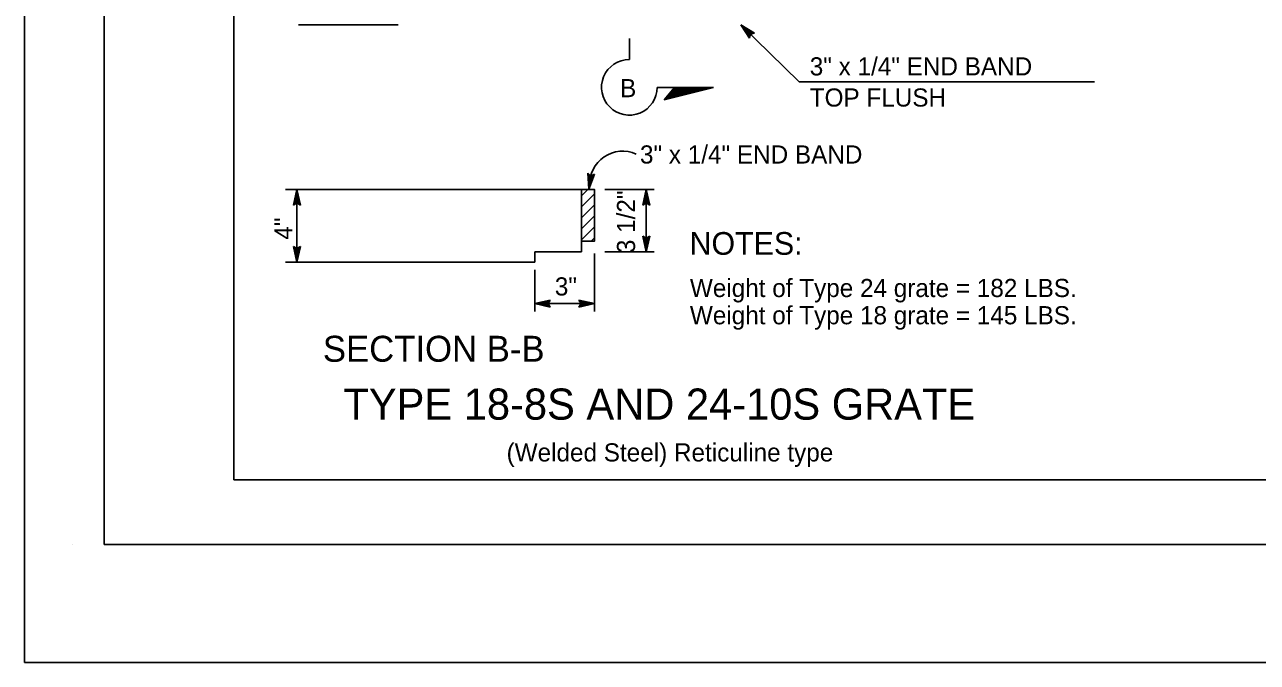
# Model space of a CAD drawing. Extents: x -894 to 866, y -476 to 714.
# Drawn here: x -894 to -419, y -476.4 to -230.6 of the extents above; entities that cross this region are included whole.
import ezdxf

# ---------------------------------------------------------------- set-up
doc = ezdxf.new("R2010")
doc.units = 0
for name, color, linetype in [('10 Sheet Format', 7, 'Continuous'), ('22 Misc Cnst Det', 7, 'Continuous'), ('56 Stage 3 Anno', 7, 'Continuous'), ('57 Undefined', 7, 'Continuous'), ('60 Nongeo Data', 7, 'Continuous')]:
    doc.layers.add(name, color=color, linetype=linetype)

msp = doc.modelspace()

# ---------------------------------------------------------------- linework, layer by layer
at = {"layer": '10 Sheet Format'}
for p, q in [((-863.42, 668.96), (-863.42, -431.04)), ((-813.45, 643.96), (-813.45, -406.04)), ((-813.45, -406.04), (199.07, -406.04)), ((-875.42, -431.05), (-875.42, -431.05)), ((-863.42, -431.04), (836.58, -431.04))]:
    msp.add_line(p, q, dxfattribs=at)
for points in [[(-894.04, 713.56), (865.96, 713.56), (865.96, -476.44), (-894.04, -476.44)], [(-863.42, -431.04), (836.58, -431.04), (836.58, 668.96), (-863.42, 668.96)]]:
    msp.add_lwpolyline(points, close=True, dxfattribs=at)
at = {"layer": '22 Misc Cnst Det'}
for p, q in [((-661.01, -244.05), (-661.01, -235.9)), ((-650.29, -254.77), (-628.59, -254.77)), ((-628.59, -254.77), (-647.53, -259.6)), ((-643.62, -254.77), (-647.53, -259.6)), ((-630.14, -254.77), (-647.13, -259.1)), ((-631.7, -254.77), (-646.72, -258.6)), ((-633.26, -254.77), (-646.32, -258.1)), ((-634.82, -254.77), (-645.91, -257.6)), ((-636.38, -254.77), (-645.51, -257.1)), ((-637.93, -254.77), (-645.1, -256.6)), ((-639.49, -254.77), (-644.69, -256.1)), ((-641.05, -254.77), (-644.29, -255.6)), ((-642.61, -254.77), (-643.88, -255.09))]:
    msp.add_line(p, q, dxfattribs=at)
msp.add_arc((-661.01, -254.77), 10.72, 89.9995, 360, dxfattribs=at)
at = {"layer": '56 Stage 3 Anno'}
for p, q in [((-788.52, -230.62), (-750.14, -230.62)), ((-595.57, -252.69), (-618.02, -230.69)), ((-614.67, -235.85), (-618.02, -230.69)), ((-618.02, -230.69), (-618.02, -230.69)), ((-618.02, -230.69), (-612.81, -233.94)), ((-614.58, -235.44), (-617.04, -231.66)), ((-617.03, -231.66), (-613.23, -234.03)), ((-614.5, -235.02), (-616.05, -232.62)), ((-616.05, -232.62), (-613.59, -234.15)), ((-614.38, -234.65), (-615.06, -233.59)), ((-615.06, -233.59), (-614.01, -234.25)), ((-614.31, -234.33), (-614.67, -235.85)), ((-614.67, -235.85), (-614.67, -235.85)), ((-612.81, -233.94), (-614.31, -234.33)), ((-612.81, -233.94), (-612.81, -233.94)), ((-595.57, -252.69), (-481.79, -252.69)), ((-676.64, -293.98), (-677.06, -287.85)), ((-677.06, -287.85), (-677.06, -287.85)), ((-677.06, -287.85), (-675.86, -288.84)), ((-676.44, -292.6), (-676.74, -288.14)), ((-674.42, -288.25), (-676.64, -293.98)), ((-674.8, -288.41), (-676.43, -292.62)), ((-676.23, -291.25), (-676.42, -288.36)), ((-675.19, -288.59), (-676.23, -291.25)), ((-676.02, -289.88), (-676.1, -288.65)), ((-675.56, -288.71), (-676.02, -289.88)), ((-675.86, -288.84), (-674.42, -288.25)), ((-674.42, -288.25), (-674.42, -288.25)), ((-790.43, -300.13), (-789.09, -294.13)), ((-789.09, -294.13), (-789.09, -322.13)), ((-789.09, -294.13), (-789.09, -294.13)), ((-789.09, -294.13), (-787.76, -300.13)), ((-676.64, -293.98), (-676.64, -293.98)), ((-670.49, -294.13), (-651.49, -294.13)), ((-655.83, -300.13), (-654.49, -294.13)), ((-654.49, -294.13), (-654.49, -318.13)), ((-654.49, -294.13), (-654.49, -294.13)), ((-654.49, -294.13), (-653.16, -300.13)), ((-790.07, -299.91), (-789.09, -295.51)), ((-789.71, -299.68), (-789.09, -296.89)), ((-789.37, -299.5), (-789.09, -298.27)), ((-789.09, -295.52), (-788.12, -299.89)), ((-789.09, -296.89), (-788.47, -299.72)), ((-789.09, -298.27), (-788.83, -299.48)), ((-655.48, -299.91), (-654.49, -295.51)), ((-655.12, -299.68), (-654.49, -296.89)), ((-654.77, -299.5), (-654.49, -298.27)), ((-654.49, -295.52), (-653.52, -299.89)), ((-654.49, -296.89), (-653.87, -299.72)), ((-654.49, -298.27), (-654.23, -299.48)), ((-789.09, -299.33), (-790.43, -300.13)), ((-790.43, -300.13), (-790.43, -300.13)), ((-787.76, -300.13), (-789.09, -299.33)), ((-787.76, -300.13), (-787.76, -300.13)), ((-654.49, -299.33), (-655.83, -300.13)), ((-655.83, -300.13), (-655.83, -300.13)), ((-653.16, -300.13), (-654.49, -299.33)), ((-653.16, -300.13), (-653.16, -300.13)), ((-654.49, -318.13), (-655.82, -312.13)), ((-655.82, -312.13), (-655.82, -312.13)), ((-655.82, -312.13), (-654.49, -312.93)), ((-654.49, -316.74), (-655.46, -312.36)), ((-654.49, -315.37), (-655.12, -312.54)), ((-654.49, -313.98), (-654.76, -312.77)), ((-654.49, -312.93), (-653.15, -312.13)), ((-653.15, -312.13), (-654.49, -318.13)), ((-653.51, -312.34), (-654.49, -316.75)), ((-653.87, -312.58), (-654.49, -315.37)), ((-654.21, -312.75), (-654.49, -313.98)), ((-653.15, -312.13), (-653.15, -312.13)), ((-789.09, -322.13), (-790.42, -316.13)), ((-790.42, -316.13), (-790.42, -316.13)), ((-790.42, -316.13), (-789.09, -316.93)), ((-789.09, -320.74), (-790.06, -316.36)), ((-789.09, -319.37), (-789.71, -316.54)), ((-789.09, -317.98), (-789.35, -316.77)), ((-789.09, -316.93), (-787.75, -316.13)), ((-787.75, -316.13), (-789.09, -322.13)), ((-788.11, -316.34), (-789.09, -320.75)), ((-788.47, -316.58), (-789.09, -319.37)), ((-788.81, -316.75), (-789.09, -317.98)), ((-787.75, -316.13), (-787.75, -316.13)), ((-670.49, -318.13), (-651.49, -318.13)), ((-654.49, -318.13), (-654.49, -318.13)), ((-789.09, -322.13), (-789.09, -322.13)), ((-674.44, -318.88), (-674.44, -341.13)), ((-697.49, -325.13), (-697.49, -341.13)), ((-697.49, -338.13), (-691.49, -336.8)), ((-696.1, -338.12), (-691.73, -337.16)), ((-691.49, -336.8), (-692.29, -338.13)), ((-691.49, -336.8), (-691.49, -336.8)), ((-679.64, -338.13), (-680.44, -336.79)), ((-680.44, -336.79), (-680.44, -336.79)), ((-680.44, -336.79), (-674.44, -338.13)), ((-680.22, -337.14), (-675.82, -338.13)), ((-697.49, -338.13), (-674.44, -338.13)), ((-691.49, -339.47), (-697.49, -338.13)), ((-697.49, -338.13), (-697.49, -338.13)), ((-691.71, -339.11), (-696.11, -338.13)), ((-694.73, -338.13), (-691.9, -337.5)), ((-691.94, -338.75), (-694.73, -338.13)), ((-693.35, -338.13), (-692.14, -337.86)), ((-692.12, -338.41), (-693.35, -338.13)), ((-692.29, -338.13), (-691.49, -339.47)), ((-691.49, -339.47), (-691.49, -339.47)), ((-674.44, -338.13), (-680.44, -339.46)), ((-680.44, -339.46), (-679.64, -338.13)), ((-680.44, -339.46), (-680.44, -339.46)), ((-675.83, -338.13), (-680.2, -339.1)), ((-677.2, -338.13), (-680.02, -338.75)), ((-679.99, -337.5), (-677.2, -338.13)), ((-679.81, -337.85), (-678.58, -338.12)), ((-678.58, -338.12), (-679.79, -338.39)), ((-674.44, -338.13), (-674.44, -338.13))]:
    msp.add_line(p, q, dxfattribs=at)
msp.add_arc((-663.57, -292.17), 12.78, 66.0311, 182.2767, dxfattribs=at)
at = {"layer": '60 Nongeo Data'}
for p, q in [((-679.49, -294.13), (-793.49, -294.13)), ((-679.49, -318.13), (-697.49, -318.13)), ((-697.49, -318.13), (-697.49, -322.13)), ((-679.49, -314.13), (-679.49, -318.13)), ((-674.49, -314.13), (-674.49, -314.13)), ((-697.49, -322.13), (-793.49, -322.13))]:
    msp.add_line(p, q, dxfattribs=at)
msp.add_lwpolyline([(-679.49, -294.13), (-679.49, -314.13), (-674.49, -314.13), (-674.49, -294.13)], close=True, dxfattribs=at)
for points in [[(-679.49, -296.63), (-676.99, -294.13)], [(-679.49, -300.87), (-674.49, -295.87)], [(-679.49, -305.11), (-674.49, -300.11)], [(-679.49, -309.35), (-674.49, -304.35)], [(-679.49, -313.6), (-674.49, -308.6)], [(-675.78, -314.13), (-674.49, -312.84)]]:
    msp.add_lwpolyline(points, dxfattribs=at)

# ---------------------------------------------------------------- texts
at = {"layer": '57 Undefined'}
for s, height, p in [('3" x 1/4" END BAND', 7, (-591.48, -250.19)), ('B', 7, (-664.58, -258.57)), ('TOP FLUSH', 7, (-591.48, -262.19)), ('3" x 1/4" END BAND', 7, (-656.91, -284.15)), ('NOTES:', 8.75, (-637.8, -319.32)), ('3"', 7, (-689.72, -335.02)), ('Weight of Type 24 grate = 182 LBS.', 7, (-637.67, -335.62)), ('Weight of Type 18 grate = 145 LBS.', 7, (-637.67, -346.12)), ('SECTION B-B', 10, (-779.12, -360.55)), ('TYPE 18-8S AND 24-10S GRATE', 12, (-771.2, -382.88)), ('(Welded Steel) Reticuline type', 7, (-708.32, -399))]:
    msp.add_text(s, height=height, dxfattribs=at).set_placement(p)
for s, p in [('3 1/2"', (-658.79, -318.68)), ('4"', (-790.84, -313.48))]:
    msp.add_text(s, height=7, rotation=90, dxfattribs=at).set_placement(p)

doc.saveas('drawing.dxf')
